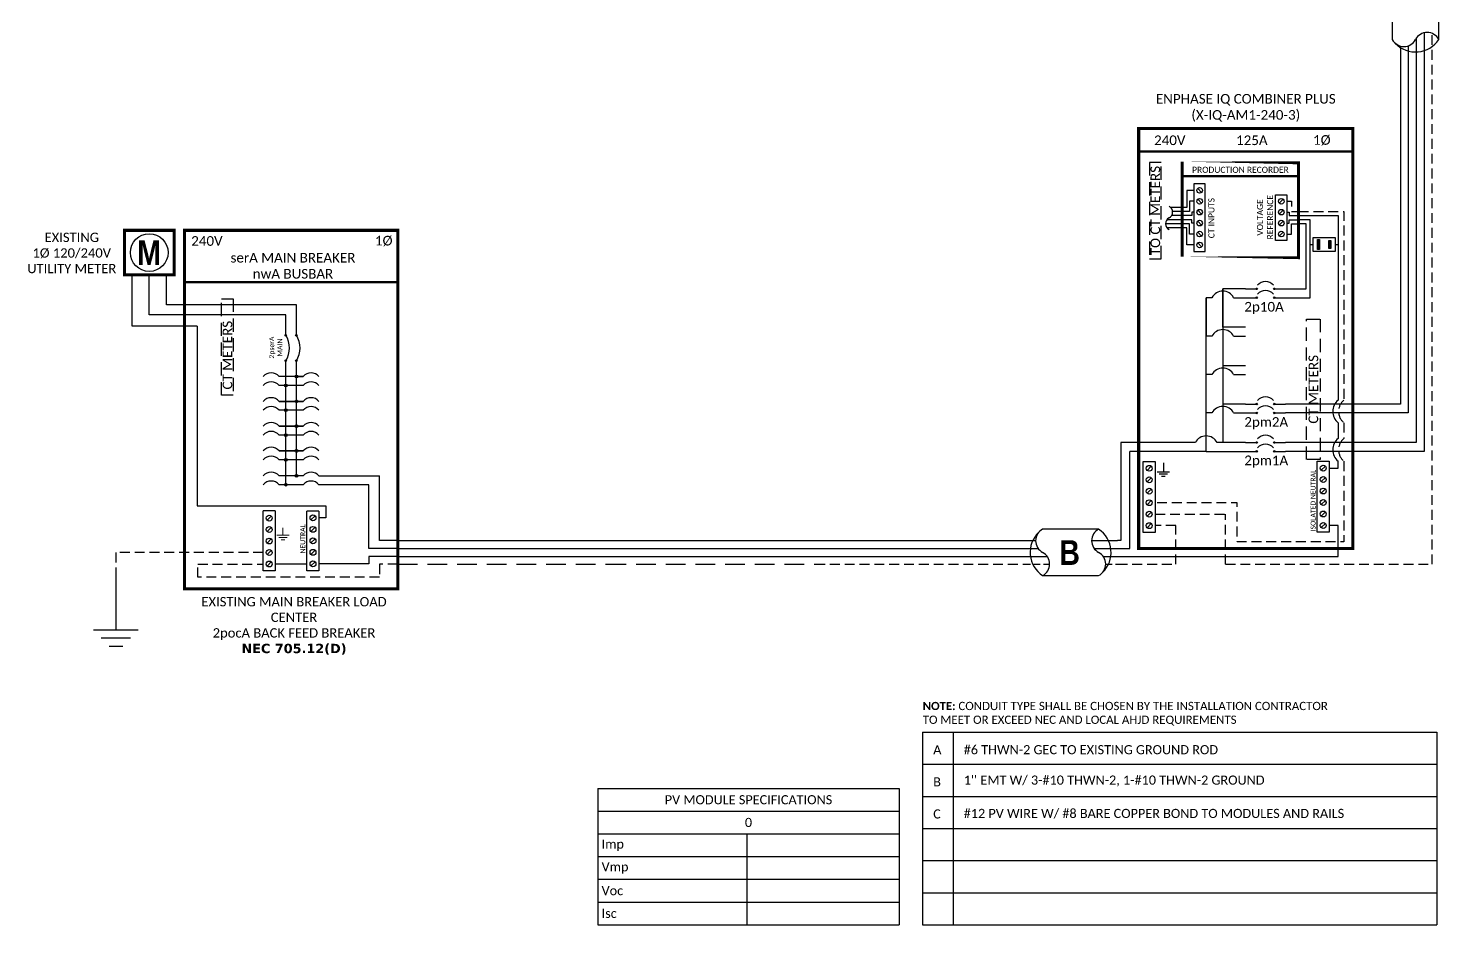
# Model space of a CAD drawing. Header units: feet. Extents: x 11968 to 12503, y 15297 to 15867.
# Drawn here: x 11968 to 12503, y 15297 to 15637 of the extents above; entities that cross this region are included whole.
import ezdxf

# ---------------------------------------------------------------- set-up
doc = ezdxf.new("R2010")
doc.units = ezdxf.units.FT
doc.header["$MEASUREMENT"] = 0
doc.linetypes.add('DASHED', pattern=[0.75, 0.5, -0.25])
doc.linetypes.add('HIDDEN', pattern=[0.375, 0.25, -0.125])
for name, color, linetype in [('E - MODULE', 7, 'Continuous'), ('ONE LINE BLOCKS', 7, 'Continuous'), ('TABLES', 7, 'Continuous'), ('TEXT', 7, 'Continuous'), ('Z - TITLEBLOCK TXT', 7, 'Continuous')]:
    doc.layers.add(name, color=color, linetype=linetype)
doc.styles.add('ONE LINE TXT', font='techb___.ttf')
doc.styles.get("Standard").update_dxf_attribs({"font": 'calibri.ttf'})

# ---------------------------------------------------------------- blocks, each defined once
blk = doc.blocks.new('*U14')
at = {"color": 7, "linetype": 'Continuous'}
for p, q in [((-7.14273261753624, 13.31379698112505), (-28.38670308841029, 13.31379698112505)), ((-28.38670308841029, -4.313796981125051), (-7.14273261753624, -4.313796981125051))]:
    blk.add_line(p, q, dxfattribs=at)
at = {"color": 7}
for p, q in [((-35.52943570594744, 8.999999999996362), (-31.05138576750414, 8.999999999996362)), ((-9.807415296628278, 8.999999999996362), (9.094947017729282e-13, 8.999999999996362))]:
    blk.add_line(p, q, dxfattribs=at)
at = {"color": 10}
for p, q in [((-35.52943570594744, 5.999999999996362), (-30.11481272106539, 5.999999999992724)), ((-8.870842250205897, 5.999999999992724), (9.094947017729282e-13, 5.999999999992724))]:
    blk.add_line(p, q, dxfattribs=at)
at = {"color": 253}
for p, q in [((-35.52943570594744, 2.999999999996362), (-26.6585934557479, 2.999999999996362)), ((-5.414622984878406, 2.999999999996362), (9.094947017729282e-13, 2.999999999992724))]:
    blk.add_line(p, q, dxfattribs=at)
at = {"color": 92, "linetype": 'HIDDEN', "ltscale": 10}
for p, q in [((-4.478049938447839, -3.637978807091713e-12), (0, 0)), ((-35.52943570594744, -3.637978807091713e-12), (-25.72202040931734, -3.637978807091713e-12))]:
    blk.add_line(p, q, dxfattribs=at)
at = {"color": 7, "linetype": 'Continuous'}
for centre, start, end in [((-22.53670101713578, 4.499999999989086), 133.9732389627104, 236.4264841729064), ((-12.99273468881074, 4.499999999989086), 313.9732389627104, 56.4264841729064)]:
    blk.add_arc(centre, 10.57854155630173, start, end, dxfattribs=at)
at = {"linetype": 'Continuous'}
for centre, start, end in [((-26.07656823981961, 8.906898490567983), 117.6639225845625, 242.3360774153913), ((-4.832597768944652, 8.906898490546155), 117.6639225845625, 242.3360774153913), ((-30.69683793700187, 0.09310150943201734), 297.6639225845625, 62.33607741539132), ((-9.452867466132375, 0.09310150943201734), 297.6639225845625, 62.33607741539132)]:
    blk.add_arc(centre, 4.975688628201564, start, end, dxfattribs=at)
blk = doc.blocks.new('*U15')
at = {"color": 7}
blk.add_line((-79.14105710962394, 8.999999999996362), (0, 9), dxfattribs=at)
at = {"color": 10}
blk.add_line((-79.14105710962394, 5.999999999996362), (0, 6), dxfattribs=at)
at = {"color": 253}
blk.add_line((-79.14105710962394, 2.999999999996362), (0, 3), dxfattribs=at)
at = {"color": 92, "linetype": 'HIDDEN', "ltscale": 15}
blk.add_line((-79.14105710962394, -3.637978807091713e-12), (0, 0), dxfattribs=at)
blk = doc.blocks.new('*U21')
at = {"color": 7}
blk.add_line((-79.14105710962303, 8.999999999996362), (9.094947017729282e-13, 8.999999999996362), dxfattribs=at)
at = {"color": 10}
blk.add_line((-79.14105710962303, 5.999999999996362), (9.094947017729282e-13, 5.999999999996362), dxfattribs=at)
at = {"color": 253}
blk.add_line((-79.14105710962303, 2.999999999996362), (9.094947017729282e-13, 2.999999999996362), dxfattribs=at)
at = {"color": 92, "linetype": 'DASHED', "ltscale": 15}
blk.add_line((-79.14105710962303, -3.637978807091713e-12), (9.094947017729282e-13, -3.637978807091713e-12), dxfattribs=at)
blk = doc.blocks.new('breakerPanel')
at = {"linetype": 'Continuous'}
h = blk.add_hatch(color=1, dxfattribs=at)
h.dxf.hatch_style = 1
edge = h.paths.add_edge_path()
edge.add_arc((-42.47287780749139, 86.79555332105156), 0.2909504558996183, 0, 360)
h = blk.add_hatch(color=1, dxfattribs=at)
h.dxf.hatch_style = 1
edge = h.paths.add_edge_path()
edge.add_arc((-38.44367538394545, 86.79555332105156), 0.2909504558996183, 0, 360)
h = blk.add_hatch(color=1, dxfattribs=at)
h.dxf.hatch_style = 1
edge = h.paths.add_edge_path()
edge.add_arc((-42.47287780749139, 77.16403163819996), 0.2909504558996183, 0, 360)
h = blk.add_hatch(color=1, dxfattribs=at)
h.dxf.hatch_style = 1
edge = h.paths.add_edge_path()
edge.add_arc((-38.44367538394545, 77.16403163819996), 0.2909504558996183, 0, 360)
h = blk.add_hatch(color=1, dxfattribs=at)
h.dxf.hatch_style = 1
edge = h.paths.add_edge_path()
edge.add_arc((-38.44367538394545, 71.16274437391621), 0.5280509861124164, 0, 360)
h = blk.add_hatch(color=1, dxfattribs=at)
h.dxf.hatch_style = 1
edge = h.paths.add_edge_path()
edge.add_arc((-42.47287780749321, 67.78379748779116), 0.5280509861124164, 0, 360)
h = blk.add_hatch(color=1, dxfattribs=at)
h.dxf.hatch_style = 1
edge = h.paths.add_edge_path()
edge.add_arc((-42.47287780749502, 58.38109551524758), 0.5280509861124164, 0, 360)
h = blk.add_hatch(color=1, dxfattribs=at)
h.dxf.hatch_style = 1
edge = h.paths.add_edge_path()
edge.add_arc((-38.44367538394545, 61.76004240136899), 0.5280509861124164, 0, 360)
h = blk.add_hatch(color=1, dxfattribs=at)
h.dxf.hatch_style = 1
edge = h.paths.add_edge_path()
edge.add_arc((-42.47287780749502, 48.97839354270036), 0.5280509861124164, 0, 360)
h = blk.add_hatch(color=1, dxfattribs=at)
h.dxf.hatch_style = 1
edge = h.paths.add_edge_path()
edge.add_arc((-38.44367538394545, 52.35734042882541), 0.5280509861124164, 0, 360)
h = blk.add_hatch(color=1, dxfattribs=at)
h.dxf.hatch_style = 1
edge = h.paths.add_edge_path()
edge.add_arc((-38.44367538394545, 42.95463845628183), 0.5280509861124164, 0, 360)
h = blk.add_hatch(color=1, dxfattribs=at)
h.dxf.hatch_style = 1
edge = h.paths.add_edge_path()
edge.add_arc((-42.47287780749502, 39.57569157015678), 0.5280509861124164, 0, 360)
h = blk.add_hatch(color=1, dxfattribs=at)
h.dxf.hatch_style = 1
edge = h.paths.add_edge_path()
edge.add_arc((-38.44367538394545, 33.55193648371642), 0.5280509861124164, 0, 360)
h = blk.add_hatch(color=1, dxfattribs=at)
h.dxf.hatch_style = 1
edge = h.paths.add_edge_path()
edge.add_arc((-42.47287780749684, 30.17298959759137), 0.5280509861124164, 0, 360)
at = {"color": 155, "true_color": 0x647190}
blk.add_line((-80.91655319144229, 126.593895877013), (0, 126.593895877013), dxfattribs=at)
at = {"color": 253, "linetype": 'Continuous'}
for p, q in [((-100.7303590753054, 90.20002519472837), (-100.7303590753036, 109.6966648763446)), ((-76.03501279526063, 90.20002519472837), (-100.7303590753054, 90.20002519472837)), ((-76.03501279526063, 90.20002519472837), (-76.03501279526063, 22.15837522150468)), ((-76.03501279526063, 22.15837522150468), (-27.24705362140412, 22.15837522150468)), ((-27.24705362140412, 22.15837522150468), (-27.24705362140412, 17.56533789245441)), ((-27.24705362140412, 17.56533789245441), (-29.8870921075013, 17.56533789245441)), ((-11.0097081009153, 0.1634453930819291), (-29.8870921075013, 0.1634453930819291)), ((0, 3.00000000001819), (-11.0097081009153, 3.00000000001819)), ((-11.0097081009153, 3.00000000001819), (-11.0097081009153, 0.1634453930819291))]:
    blk.add_line(p, q, dxfattribs=at)
at = {"color": 10, "linetype": 'Continuous'}
for p, q in [((-94.24464934527168, 94.51227852207012), (-94.24464934527168, 109.6966648763446)), ((-42.47287780749321, 94.51227852207012), (-94.24464934527168, 94.51227852207012)), ((-42.47287780749139, 87.08650377695085), (-42.47287780749321, 94.51227852207012)), ((-42.47287780749684, 30.17298959759137), (-42.47287780749139, 76.87308118230067)), ((-35.88124609298939, 67.78379748779116), (-45.03530709845472, 67.78379748779116)), ((-35.88124609298939, 58.38109551524758), (-45.03530709845472, 58.38109551524758)), ((-35.88124609298939, 48.97839354270036), (-45.03530709845472, 48.97839354270036)), ((-35.88124609298939, 39.57569157015678), (-45.03530709845472, 39.57569157015678)), ((-35.88124609298939, 30.17298959759137), (-45.03530709845472, 30.17298959759137)), ((-10.98031765184896, 30.17298959760956), (-29.88709210749766, 30.17298959760956)), ((-10.98031765184896, 6.00000000001819), (-10.98031765184896, 30.17298959760956)), ((0, 6.00000000001819), (-10.98031765184896, 6.00000000001819))]:
    blk.add_line(p, q, dxfattribs=at)
at = {"color": 7, "linetype": 'Continuous'}
for p, q in [((-87.75193899443366, 98.34209528298743), (-87.75193899443184, 109.6966648763446)), ((-38.44367538394727, 98.34209528299107), (-87.75193899443366, 98.34209528298743)), ((-38.44367538394545, 87.08650377695085), (-38.44367538394545, 98.34209528298743)), ((-38.44367538394545, 61.76004240136899), (-38.44367538394545, 76.87308118230067)), ((-35.88124609298939, 71.16274437391621), (-45.03530709845472, 71.16274437391621)), ((-38.44367538394545, 71.16274437391621), (-35.88124609298939, 71.16274437391621)), ((-45.03530709845472, 61.76004240136899), (-35.88124609298939, 61.76004240136899)), ((-35.88124609298939, 61.76004240136899), (-45.03530709845472, 61.76004240136899)), ((-38.44367538394545, 52.35734042882541), (-38.44367538394545, 61.76004240136899)), ((-45.03530709845472, 52.35734042882541), (-35.88124609298939, 52.35734042882541)), ((-35.88124609298939, 52.35734042882541), (-45.03530709845472, 52.35734042882541)), ((-38.44367538394545, 42.95463845628183), (-38.44367538394545, 52.35734042882541)), ((-45.03530709845472, 42.95463845628183), (-35.88124609298939, 42.95463845628183)), ((-35.88124609298939, 42.95463845628183), (-45.03530709845472, 42.95463845628183)), ((-38.44367538394545, 33.55193648371642), (-38.44367538394545, 42.95463845628183)), ((-35.88124609298939, 33.55193648371642), (-45.03530709845472, 33.55193648371642)), ((-6.958625373421455, 8.999999999996362), (-6.95862537337598, 33.55193648368004))]:
    blk.add_line(p, q, dxfattribs=at)
at = {"lineweight": 50}
blk.add_line((-80.91655319144229, 106.9481273167185), (0, 106.9481273167185), dxfattribs=at)
at = {"color": 7}
for p, q in [((-29.88709210749948, 33.55193648371642), (-6.958625373374161, 33.5519364836764)), ((0, 9), (-6.958625373421455, 8.999999999996362))]:
    blk.add_line(p, q, dxfattribs=at)
at = {"color": 1, "linetype": 'Continuous'}
for p, q in [((-51.02946108394281, -2.505092970568512), (-51.02946108394281, 20.23387625610485)), ((-46.49076722861537, 20.23387625610485), (-51.02946108394281, 20.23387625610485)), ((-46.49076722861537, 20.23387625610485), (-46.49076722861537, -2.505092970568512)), ((-34.4257859628251, -2.432906173409719), (-34.42578596282692, 20.1616894589497)), ((-29.8870921075013, 20.16168945894606), (-34.4257859628251, 20.16168945894606)), ((-29.8870921075013, 20.1616894589497), (-29.8870921075013, -2.432906173409719)), ((-46.49076722861537, -2.505092970568512), (-51.02946108394281, -2.505092970568512)), ((-29.8870921075013, -2.432906173409719), (-34.4257859628251, -2.432906173409719))]:
    blk.add_line(p, q, dxfattribs=at)
at = {"color": 4, "linetype": 'Continuous'}
for p, q in [((-47.97411016051592, 18.27915509107333), (-49.54611815204044, 16.70714709953972)), ((-31.37043503940185, 18.3513418882103), (-32.94244303092455, 16.77933389667669)), ((-47.97411016051592, 13.92868196623022), (-49.54611815204044, 12.35667397469661)), ((-31.37043503940185, 14.00086876336718), (-32.94244303092455, 12.4288607718554)), ((-47.97411016051592, 9.578208841387095), (-49.54611815204044, 8.006200849853485)), ((-31.37043503940185, 9.65039563852406), (-32.94244303092455, 8.078387647012278)), ((-47.97411016051592, 5.227735716543975), (-49.54611815204044, 3.655727725010365)), ((-47.97411016051228, 0.8772625917008554), (-49.54611815203498, -0.6947453998327546)), ((-31.37043503940185, 5.299922513702768), (-32.94244303092455, 3.727914522169158)), ((-31.37043503940185, 0.949449388859648), (-32.94244303092455, -0.622558602673962))]:
    blk.add_line(p, q, dxfattribs=at)
at = {"color": 92, "linetype": 'HIDDEN', "ltscale": 15}
for p, q in [((-51.02946108394281, 4.441731720766256), (-106.8916001157031, 4.441731720766256)), ((-106.8916001157031, 4.441731720766256), (-106.8916001157031, -4.87438598116205)), ((-75.84282630293455, -4.955775758582604), (-75.84282630293455, 0.09125859592313645)), ((-75.84282630293455, 0.09125859592313645), (-51.02946108394281, 0.09125859592313645)), ((0, 0), (-6.958625373417817, -3.637978807091713e-12)), ((-6.958625373417817, -4.955775758582604), (-75.84282630293455, -4.955775758582604)), ((-6.958625373417817, -3.637978807091713e-12), (-6.958625373417817, -4.955775758582604))]:
    blk.add_line(p, q, dxfattribs=at)
at = {"color": 92, "linetype": 'Continuous', "ltscale": 15}
blk.add_line((-34.4257859628251, 0.09125859592313645), (-46.49076722861537, 0.09125859592313645), dxfattribs=at)
at = {"color": 92, "ltscale": 15}
blk.add_line((-106.8916001157031, -4.87438598116205), (-106.8916001157031, -24.83542790230786), dxfattribs=at)
at = {"lineweight": 50, "const_width": 1.185332763664635}
for points in [[(-103.6736613218873, 109.6966648763446), (-103.6736613218873, 126.593895877013), (-84.8156373686561, 126.593895877013), (-84.8156373686561, 109.6966648763446)], [(-80.91655319144229, -9.295786066148139), (-80.91655319144229, 126.593895877013), (0, 126.593895877013), (0, -9.295786066148139)]]:
    blk.add_lwpolyline(points, close=True, dxfattribs=at)
at = {"color": 92, "linetype": 'Continuous', "lineweight": 5, "ltscale": 0.05, "flags": 128}
for points in [[(-45.87751266432861, 10.96744140803276), (-41.19543598182827, 10.96744140803276)], [(-43.53647432308026, 13.813563782438), (-43.53647432308389, 10.96744140803276)], [(-42.00685107860954, 10.10001257765543), (-45.06609756754733, 10.10001257765543)], [(-42.81826617539627, 9.232583747256285), (-44.25468247076242, 9.232583747256285)]]:
    blk.add_lwpolyline(points, dxfattribs=at)
at = {"color": 92, "linetype": 'Continuous', "ltscale": 4, "flags": 128}
for points in [[(-115.3727313172185, -24.83542790230786), (-98.41046891418773, -24.83542790230786)], [(-101.3500695919956, -27.97795555289122), (-112.4331306394088, -27.97795555289122)], [(-104.2896702698054, -31.12048320349277), (-109.4935299615991, -31.12048320349277)]]:
    blk.add_lwpolyline(points, dxfattribs=at)
at = {"linetype": 'Continuous'}
blk.add_circle((-94.24464934527168, 118.1452803766806), 7.153048953988936, dxfattribs=at)
at = {"color": 1, "linetype": 'Continuous'}
for centre, radius in [((-42.47287780749139, 86.79555332105156), 0.2909504558996183), ((-38.44367538394545, 86.79555332105156), 0.2909504558996183), ((-42.47287780749139, 77.16403163819996), 0.2909504558996183), ((-38.44367538394545, 77.16403163819996), 0.2909504558996183), ((-38.44367538394545, 71.16274437391621), 0.5280509861124164), ((-42.47287780749321, 67.78379748779116), 0.5280509861124164), ((-42.47287780749502, 58.38109551524758), 0.5280509861124164), ((-38.44367538394545, 61.76004240136899), 0.5280509861124164), ((-42.47287780749502, 48.97839354270036), 0.5280509861124164), ((-38.44367538394545, 52.35734042882541), 0.5280509861124164), ((-38.44367538394545, 42.95463845628183), 0.5280509861124164), ((-42.47287780749502, 39.57569157015678), 0.5280509861124164), ((-38.44367538394545, 33.55193648371642), 0.5280509861124164), ((-42.47287780749684, 30.17298959759137), 0.5280509861124164)]:
    blk.add_circle(centre, radius, dxfattribs=at)
at = {"color": 4, "linetype": 'Continuous'}
for centre in [(-48.76011415627909, 17.49315109529562), (-32.1564390351632, 17.56533789245441), (-48.76011415627909, 13.1426779704525), (-32.1564390351632, 13.21486476761129), (-48.76011415627909, 8.792204845609376), (-48.76011415627909, 4.441731720766256), (-32.1564390351632, 8.864391642768169), (-32.1564390351632, 4.513918517925049), (-48.76011415627909, 0.09125859592313645), (-32.1564390351632, 0.1634453930819291)]:
    blk.add_circle(centre, 1.111577510887078, dxfattribs=at)
at = {"color": 1, "linetype": 'Continuous'}
for centre, radius, start, end in [((-50.14118143142514, 81.97979247962576), 9.055077744040508, 327.8708244926741, 32.12917550732588), ((-46.1119790078792, 81.97979247962576), 9.055077744040508, 327.8708244926741, 32.12917550732588), ((-48.03238409119876, 68.61751082151022), 3.932007672516098, 40.33920141311549, 139.6607985868845), ((-32.88416910024353, 68.61751082151022), 3.932007672516098, 40.33920141311549, 139.6607985868845), ((-48.03238409119876, 65.23856393538517), 3.932007672516098, 40.33920141311549, 139.6607985868845), ((-32.88416910024353, 65.23856393538517), 3.932007672516098, 40.33920141311549, 139.6607985868845), ((-48.03238409119876, 59.21480884896664), 3.932007672516098, 40.33920141311549, 139.6607985868845), ((-48.03238409119876, 55.83586196284159), 3.932007672516098, 40.33920141311549, 139.6607985868845), ((-32.88416910024353, 59.21480884896664), 3.932007672516098, 40.33920141311549, 139.6607985868845), ((-32.88416910024353, 55.83586196284159), 3.932007672516098, 40.33920141311549, 139.6607985868845), ((-48.03238409119876, 49.81210687642306), 3.932007672516098, 40.33920141311549, 139.6607985868845), ((-32.88416910024353, 49.81210687642306), 3.932007672516098, 40.33920141311549, 139.6607985868845), ((-48.03238409119876, 46.43315999029801), 3.932007672516098, 40.33920141311549, 139.6607985868845), ((-32.88416910024353, 46.43315999029801), 3.932007672516098, 40.33920141311549, 139.6607985868845), ((-48.03238409119876, 40.40940490387584), 3.932007672516098, 40.33920141311549, 139.6607985868845), ((-32.88416910024353, 40.40940490387584), 3.932007672516098, 40.33920141311549, 139.6607985868845), ((-48.03238409119876, 37.03045801775079), 3.932007672516098, 40.33920141311549, 139.6607985868845), ((-32.88416910024353, 37.03045801775079), 3.932007672516098, 40.33920141311549, 139.6607985868845), ((-48.03238409119876, 31.00670293131043), 3.932007672516098, 40.33920141311549, 139.6607985868845), ((-32.88416910024353, 31.00670293131043), 3.932007672516098, 40.33920141311549, 139.6607985868845), ((-48.03238409119876, 27.62775604520721), 3.932007672516098, 40.33920141311549, 139.6607985868845), ((-32.88416910024353, 27.62775604520721), 3.932007672516098, 40.33920141311549, 139.6607985868845)]:
    blk.add_arc(centre, radius, start, end, dxfattribs=at)
at = {"color": 253, "linetype": 'Continuous', "style": 'ONE LINE TXT'}
blk.add_text('M', height=9.383282676953176, dxfattribs=at).set_placement((-98.80442891325947, 113.4292033659767))
at = {"color": 4, "linetype": 'Continuous'}
blk.add_text('NEUTRAL', height=1.874334766554741, rotation=90, dxfattribs=at).set_placement((-35.08231925735709, 4.081593411287031))
at = {"color": 1, "attachment_point": 5}
for s, width, gutter_width, heights, insert, char_height in [('EXISTING\\P1Ø 120/240V UTILITY METER', 37.80667047990212, 7.170123602891181, [0], (-123.6441380706474, 117.9969110056372), 3.543298297097499), ('240V', 0.1480620958035672, 0.75, [0], (-72.38596292787952, 122.5388641736099), 3.65759824216516), ('1Ø', 0.1480620958035672, 0.75, [0], (-5.313574516361768, 122.5388641736099), 3.65759824216516), ('serA MAIN BREAKER\\PnwA BUSBAR', 72.4998475968122, 0.75, [0], (-39.75165959261903, 113.1409788170386), 3.65759824216516), ('EXISTING MAIN BREAKER LOAD CENTER\\P2pocA BACK FEED BREAKER \\P{\\fVerdana|b1|i0|c0|p34;NEC 705.12(D)}', 79.26269925214874, 97.94332303343617, [154.4920519414637], (-39.34725254311525, -23.38331273830408), 3.543298297097499)]:
    blk.add_mtext_dynamic_manual_height_columns(s, width=width, gutter_width=gutter_width, heights=heights, dxfattribs=dict(at, insert=insert, char_height=char_height))
at = {"color": 4, "linetype": 'Continuous', "insert": (-46.25080924593203, 82.15055889181531), "char_height": 1.874334766554741, "attachment_point": 5, "rotation": 90}
blk.add_mtext_dynamic_manual_height_columns('2pserA\\PMAIN', width=0.1480620958035672, gutter_width=0.75, heights=[0], dxfattribs=at)
blk = doc.blocks.new('*U23')
at = {"color": 7}
blk.add_blockref('breakerPanel', (0, 0), dxfattribs=at)
blk = doc.blocks.new('*T26')
at = {"color": 0, "lineweight": -2, "transparency": 16777216}
for p, q in [((0, 0), (114.1854929996152, 0)), ((0, 0), (0, -51.69405515626204)), ((114.1854929996152, 0), (114.1854929996152, -51.69405515626204)), ((0, -8.615675859377006), (114.1854929996152, -8.615675859377006)), ((0, -17.23135171875401), (114.1854929996152, -17.23135171875401)), ((56.40758833595828, -17.23135171875401), (56.40758833595828, -51.69405515626204)), ((0, -25.84702757813102), (114.1854929996152, -25.84702757813102)), ((0, -34.46270343750803), (114.1854929996152, -34.46270343750803)), ((0, -43.07837929688503), (114.1854929996152, -43.07837929688503)), ((0, -51.69405515626204), (114.1854929996152, -51.69405515626204))]:
    blk.add_line(p, q, dxfattribs=at)
at = {"color": 0, "linetype": 'Continuous', "transparency": 16777216, "char_height": 3.454398339844223}
for s, insert, width, attachment_point in [('{\\fCalibri|b0|i0|c0;PV MODULE SPECIFICATIONS', (57.09274649980762, -4.307837929689413), 111.4329572375142, 5), ('{\\fCalibri|b0|i0|c0;0', (57.09274649980762, -12.92351378906642), 111.4329572375142, 5), ('{\\fCalibri|b0|i0|c0;Imp', (1.376267881050808, -21.53918964844343), 53.6550525738577, 4), ('{\\fCalibri|b0|i0|c0;', (57.78385621700909, -21.53918964844343), 55.02536890155664, 4), ('{\\fCalibri|b0|i0|c0;Vmp', (1.376267881050808, -30.15486550782043), 53.6550525738577, 4), ('{\\fCalibri|b0|i0|c0;', (57.78385621700909, -30.15486550782043), 55.02536890155664, 4), ('{\\fCalibri|b0|i0|c0;Voc', (1.376267881050808, -38.77054136719744), 53.6550525738577, 4), ('{\\fCalibri|b0|i0|c0;', (57.78385621700909, -38.77054136719744), 55.02536890155664, 4), ('{\\fCalibri|b0|i0|c0;Isc', (1.376267881050808, -47.38621722657444), 53.6550525738577, 4), ('{\\fCalibri|b0|i0|c0;', (57.78385621700909, -47.38621722657444), 55.02536890155664, 4)]:
    blk.add_mtext(s, dxfattribs=dict(at, insert=insert, width=width, attachment_point=attachment_point))
blk = doc.blocks.new('*T27')
at = {"linetype": 'ByBlock', "lineweight": -2, "transparency": 16777216}
for p, q in [((0, 0), (195.0959959807406, 0)), ((0, 0), (0, -72.96556891894761)), ((11.58239443359525, 0), (11.58239443359525, -72.96556891894761)), ((195.0959959807406, 0), (195.0959959807406, -72.96556891894761)), ((0, -12.10586445312583), (195.0959959807406, -12.10586445312583)), ((0, -24.28258835937595), (195.0959959807406, -24.28258835937595)), ((0, -36.45931226562607), (195.0959959807406, -36.45931226562607)), ((0, -48.63603617187619), (195.0959959807406, -48.63603617187619)), ((0, -60.8127600781263), (195.0959959807406, -60.8127600781263)), ((0, -72.96556891894761), (195.0959959807406, -72.96556891894761))]:
    blk.add_line(p, q, dxfattribs=at)
at = {"color": 0, "linetype": 'Continuous', "transparency": 16777216, "char_height": 3.454398339844223, "attachment_point": 7}
for s, insert, width in [('{\\fCalibri|b0|i0|c0;A', (4.063998046874985, -8.355864453125832), 3.454398339844662), ('{\\fCalibri|b0|i0|c0;#6 THWN-2 GEC TO EXISTING GROUND ROD', (15.64639248047024, -8.355864453125832), 175.3856054533942), ('{\\fCalibri|b0|i0|c0;B', (4.063998046874985, -20.53258835937595), 3.454398339844662), ("{\\fCalibri|b0|i0|c0;1'' EMT W/ 3-#10 THWN-2, 1-#10 THWN-2 GROUND", (15.64639248047024, -20.53258835937595), 175.3856054533942), ('{\\fCalibri|b0|i0|c0;C', (4.063998046874985, -32.70931226562607), 3.454398339844662), ('{\\fCalibri|b0|i0|c0;#12 PV WIRE W/ #8 BARE COPPER BOND TO MODULES AND RAILS', (15.64639248047024, -32.70931226562607), 175.3856054533942), ('{\\fCalibri|b0|i0|c0;', (4.063998046874985, -44.88603617187619), 3.454398339844662), ('{\\fCalibri|b0|i0|c0;', (15.64639248047024, -44.88603617187619), 175.3856054533942), ('{\\fCalibri|b0|i0|c0;', (4.063998046874985, -57.0627600781263), 3.454398339844662), ('{\\fCalibri|b0|i0|c0;', (15.64639248047024, -57.0627600781263), 175.3856054533942), ('{\\fCalibri|b0|i0|c0;', (4.063998046874985, -69.21556891894761), 3.454398339844662), ('{\\fCalibri|b0|i0|c0;', (15.64639248047024, -69.21556891894761), 175.3856054533942)]:
    blk.add_mtext(s, dxfattribs=dict(at, insert=insert, width=width))
blk = doc.blocks.new('*U17')
at = {"color": 7}
blk.add_line((-79.14105710962394, 9), (0, 9), dxfattribs=at)
at = {"color": 10}
blk.add_line((-79.14105710962394, 6), (0, 5.999999999947249), dxfattribs=at)
at = {"color": 253}
blk.add_line((-79.14105710962394, 3), (0, 3), dxfattribs=at)
at = {"color": 92, "linetype": 'DASHED', "ltscale": 15}
blk.add_line((-79.14105710962394, 0), (0, 0), dxfattribs=at)

msp = doc.modelspace()

# ---------------------------------------------------------------- hatches: boundary and pattern name
h = msp.add_hatch(color=1)
h.dxf.hatch_style = 1
h.paths.add_polyline_path([(12460.91746750851, 15556.1540964576), (12461.68711918987, 15556.1540964576), (12461.68711918987, 15553.07669894307), (12460.91746750851, 15553.07669894307)])
h.paths.add_polyline_path([(12456.63786096466, 15556.47784868668), (12457.40751264602, 15556.47784868668), (12457.40751264602, 15552.74793805566), (12456.63786096466, 15552.74793805566)])
at = {"layer": 'ONE LINE BLOCKS', "linetype": 'Continuous'}
h = msp.add_hatch(color=1, dxfattribs=at)
h.dxf.hatch_style = 1
edge = h.paths.add_edge_path()
edge.add_arc((12433.59203938241, 15537.77972736932), 0.2909504558996183, 0, 360)
h = msp.add_hatch(color=1, dxfattribs=at)
h.dxf.hatch_style = 1
edge = h.paths.add_edge_path()
edge.add_arc((12440.26864869242, 15537.77972736932), 0.2909504558996183, 0, 360)
h = msp.add_hatch(color=1, dxfattribs=at)
h.dxf.hatch_style = 1
edge = h.paths.add_edge_path()
edge.add_arc((12433.59203938241, 15534.40078048315), 0.2909504558996183, 0, 360)
h = msp.add_hatch(color=1, dxfattribs=at)
h.dxf.hatch_style = 1
edge = h.paths.add_edge_path()
edge.add_arc((12440.26864869242, 15534.40078048315), 0.2909504558996183, 0, 360)
h = msp.add_hatch(color=1, dxfattribs=at)
h.dxf.hatch_style = 1
edge = h.paths.add_edge_path()
edge.add_arc((12433.5920393827, 15494.09877354633), 0.2909504558996183, 0, 360)
h = msp.add_hatch(color=1, dxfattribs=at)
h.dxf.hatch_style = 1
edge = h.paths.add_edge_path()
edge.add_arc((12440.2686486927, 15494.09877354633), 0.2909504558996183, 0, 360)
h = msp.add_hatch(color=1, dxfattribs=at)
h.dxf.hatch_style = 1
edge = h.paths.add_edge_path()
edge.add_arc((12433.5920393827, 15490.71982666016), 0.2909504558996183, 0, 360)
h = msp.add_hatch(color=1, dxfattribs=at)
h.dxf.hatch_style = 1
edge = h.paths.add_edge_path()
edge.add_arc((12440.2686486927, 15490.71982666016), 0.2909504558996183, 0, 360)
h = msp.add_hatch(color=1, dxfattribs=at)
h.dxf.hatch_style = 1
edge = h.paths.add_edge_path()
edge.add_arc((12433.5920393827, 15479.53845560537), 0.2909504558996183, 0, 360)
h = msp.add_hatch(color=1, dxfattribs=at)
h.dxf.hatch_style = 1
edge = h.paths.add_edge_path()
edge.add_arc((12440.2686486927, 15479.53845560537), 0.2909504558996183, 0, 360)
h = msp.add_hatch(color=1, dxfattribs=at)
h.dxf.hatch_style = 1
edge = h.paths.add_edge_path()
edge.add_arc((12433.5920393827, 15476.1595087192), 0.2909504558996183, 0, 360)
h = msp.add_hatch(color=1, dxfattribs=at)
h.dxf.hatch_style = 1
edge = h.paths.add_edge_path()
edge.add_arc((12440.2686486927, 15476.1595087192), 0.2909504558996183, 0, 360)

# ---------------------------------------------------------------- linework, layer by layer
at = {"color": 7, "linetype": 'Continuous'}
for p, q in [((12485.02680050149, 15653.54987949764), (12485.02680050149, 15632.30590902676)), ((12502.65439446374, 15632.30590902676), (12502.65439446374, 15653.54987949764)), ((12494.08224841142, 15632.71757322921), (12494.08224841181, 15479.5384556053)), ((12488.08224841143, 15629.82740537857), (12488.08224841177, 15494.09877354586)), ((12420.73927394988, 15537.77972736938), (12420.73927394988, 15523.21940942825)), ((12420.7392739496, 15523.21940942802), (12420.73927394974, 15537.77972736901)), ((12429.39560320454, 15537.77972736932), (12420.7392739496, 15537.77972736932)), ((12420.7392739496, 15537.77972736932), (12420.7392739496, 15523.21940942819)), ((12429.39560320482, 15523.21940942808), (12420.73927394988, 15523.21940942808)), ((12420.73927394988, 15523.21940942808), (12420.73927394988, 15508.65909148696)), ((12420.73927394988, 15523.21940942825), (12420.73927394988, 15523.21940942808)), ((12420.7392739496, 15523.21940942819), (12420.7392739496, 15523.21940942802)), ((12429.39560320482, 15508.65909148696), (12420.73927394988, 15508.65909148696)), ((12420.73927394988, 15508.65909148696), (12420.73927394988, 15494.09877354583)), ((12429.39560320482, 15494.09877354583), (12420.73927394988, 15494.09877354583)), ((12420.73927394988, 15494.09877354583), (12420.73927394988, 15479.53845560471)), ((12488.08224841177, 15494.09877354587), (12444.46508487058, 15494.09877354583)), ((12410.32860907109, 15479.53845560471), (12382.13029312942, 15479.53845560471)), ((12382.13029312942, 15479.53845560471), (12382.13029312945, 15442.37316252306)), ((12429.39560320482, 15479.53845560471), (12418.56750432271, 15479.53845560471)), ((12494.08224841181, 15479.5384556054), (12444.46508487058, 15479.53845560537)), ((12382.13029312945, 15442.37316252306), (12380.79452311236, 15442.37316252306))]:
    msp.add_line(p, q, dxfattribs=at)
at = {"color": 10, "linetype": 'Continuous'}
for p, q in [((12497.08224841142, 15634.83309528026), (12497.08224841178, 15476.15950871912)), ((12491.08224841143, 15629.921391371), (12491.08224841175, 15490.71982665969)), ((12452.29895958446, 15552.09257689844), (12452.29895958446, 15562.44536502578)), ((12453.84762414133, 15534.40078048315), (12453.84762414133, 15563.99402958267)), ((12414.44805669694, 15519.84046254192), (12414.44805669694, 15534.40078048305)), ((12416.61982632402, 15534.40078048321), (12414.44805669694, 15534.40078048321)), ((12414.44805669681, 15534.40078048322), (12414.44805669667, 15519.84046254186)), ((12414.44805669667, 15519.84046254202), (12414.44805669667, 15534.40078048315)), ((12424.85872157537, 15534.40078048315), (12429.39560320454, 15534.40078048315)), ((12444.4650848703, 15534.40078048315), (12453.84762414133, 15534.40078048315)), ((12414.44805669694, 15505.2801446008), (12414.44805669694, 15519.84046254192)), ((12416.61982632402, 15519.84046254192), (12414.44805669694, 15519.84046254192)), ((12424.85872157564, 15519.84046254192), (12429.39560320482, 15519.84046254192)), ((12414.44805669694, 15490.71982665967), (12414.44805669694, 15505.2801446008)), ((12416.61982632402, 15505.2801446008), (12414.44805669694, 15505.2801446008)), ((12424.85872157564, 15505.2801446008), (12429.39560320482, 15505.2801446008)), ((12414.44805669694, 15476.15950871854), (12414.44805669694, 15490.71982665967)), ((12416.61982632402, 15490.71982665967), (12414.44805669694, 15490.71982665967)), ((12424.85872157564, 15490.71982665967), (12429.39560320482, 15490.71982665967)), ((12491.08224841175, 15490.71982665969), (12444.46508487058, 15490.71982665967)), ((12414.44805669694, 15476.15950871854), (12385.42444437571, 15476.15950871854)), ((12385.42444437571, 15439.37316252306), (12385.42444437571, 15476.15950871854)), ((12414.44805669694, 15476.15950871854), (12429.39560320482, 15476.15950871854)), ((12497.0822484118, 15476.15950871922), (12444.46508487058, 15476.1595087192)), ((12380.79452311236, 15439.37316252306), (12385.42444437571, 15439.37316252306))]:
    msp.add_line(p, q, dxfattribs=at)
at = {"linetype": 'Continuous'}
for p, q in [((12452.29895958446, 15537.77972736932), (12452.29895958446, 15562.44536502578)), ((12453.84762414133, 15554.61212768945), (12454.90427044807, 15554.61212768945)), ((12444.4650848703, 15537.77972736932), (12452.29895958446, 15537.77972736932))]:
    msp.add_line(p, q, dxfattribs=at)
at = {"color": 253, "linetype": 'Continuous'}
for p, q in [((12463.42070970646, 15554.61212768945), (12464.4773560132, 15554.61212768945)), ((12464.4773560132, 15487.03622870734), (12464.47735601332, 15481.02820583576)), ((12464.47735601348, 15448.08042176633), (12461.10996490624, 15448.08042176633)), ((12464.47735601349, 15436.37316252306), (12464.47735601349, 15448.00895490102)), ((12380.79452311236, 15436.37316252306), (12464.47735601349, 15436.37316252306))]:
    msp.add_line(p, q, dxfattribs=at)
at = {"linetype": 'Continuous', "flags": 128}
for points in [[(12409.79718061663, 15575.1156727858), (12407.12028318181, 15575.1156727858), (12407.12028318181, 15568.64002325397), (12400.96426378722, 15568.64002325397)], [(12409.79718061654, 15570.97674841582), (12408.06231636957, 15570.97674841582), (12408.06231636957, 15567.09135869692), (12401.70211518757, 15567.09135869692)], [(12409.79718061641, 15558.55997530655), (12408.06231636957, 15558.55997530655), (12408.06231636957, 15562.44536502578), (12399.04724423133, 15562.44536502578)], [(12409.79718061646, 15562.69889967639), (12409.00434955733, 15562.69889967639), (12409.00434955733, 15563.99402958267), (12399.58092497385, 15563.99402958267)], [(12409.7971806165, 15566.83782404622), (12409.00434955733, 15566.83782404622), (12409.00434955733, 15565.54269413987), (12401.33463860062, 15565.54269413987)], [(12445.06602218417, 15558.55997530655), (12446.80088643101, 15558.55997530655), (12446.80088643101, 15562.44536502578), (12449.49554209519, 15562.44536502578)], [(12452.29895958446, 15562.44536502578), (12449.49554209523, 15562.44536502578)], [(12409.79718061633, 15554.42105093664), (12407.12028318181, 15554.42105093668), (12407.12028318181, 15560.8967004689), (12399.59518528957, 15560.8967004689)]]:
    msp.add_lwpolyline(points, dxfattribs=at)
at = {"color": 253, "linetype": 'Continuous', "flags": 128}
for points in [[(12445.06602218408, 15566.83782404622), (12445.85885324325, 15566.83782404622), (12445.85885324325, 15565.54269413987), (12449.49554209519, 15565.54269413987)], [(12449.49554209523, 15565.54269413987), (12464.4773560132, 15565.54269413987), (12464.47735601351, 15495.58852377676)], [(12461.10996490624, 15469.83278739041), (12464.47735601349, 15469.83278739041), (12464.47735601349, 15472.475910766)]]:
    msp.add_lwpolyline(points, dxfattribs=at)
at = {"color": 10, "linetype": 'Continuous', "flags": 128}
for points in [[(12445.06602218412, 15562.69889967639), (12445.85885324325, 15562.69889967639), (12445.85885324325, 15563.99402958267), (12449.49554209519, 15563.99402958267)], [(12453.84762414133, 15563.99402958267), (12449.49554209523, 15563.99402958267)]]:
    msp.add_lwpolyline(points, dxfattribs=at)
at = {"color": 1}
for points in [[(12463.42070970646, 15557.13924540324), (12454.90427044807, 15557.13924540324), (12454.90427044807, 15552.08500997566), (12463.42070970646, 15552.08500997566)], [(12456.63786096466, 15556.47784868668), (12457.40751264602, 15556.47784868668), (12457.40751264602, 15552.74793805566), (12456.63786096466, 15552.74793805566)], [(12460.91746750851, 15556.1540964576), (12461.68711918987, 15556.1540964576), (12461.68711918987, 15553.07669894307), (12460.91746750851, 15553.07669894307)]]:
    msp.add_lwpolyline(points, close=True, dxfattribs=at)
at = {"linetype": 'Continuous'}
for centre, radius, start, end in [((12489.43369899204, 15634.61604387536), 4.975688628201564, 207.6639225845135, 332.3360774154723), ((12498.24749597316, 15629.99577417817), 4.975688628201564, 27.66392258451339, 152.3360774154723), ((12399.22493754688, 15566.8612277174), 2.487844314100782, 297.6639225845162, 62.33607741548377), ((12401.53507239548, 15562.45432922683), 2.487844314100782, 117.6639225845162, 242.3360774154793)]:
    msp.add_arc(centre, radius, start, end, dxfattribs=at)
at = {"color": 7, "linetype": 'Continuous'}
for centre, radius, start, end in [((12493.8405974826, 15638.15591109804), 10.57854155630173, 223.973238962714, 326.4264841729514), ((12414.44805669694, 15477.37900502108), 4.651137018526943, 27.66392258451285, 152.3360774154872)]:
    msp.add_arc(centre, radius, start, end, dxfattribs=at)
at = {"color": 10, "linetype": 'Continuous'}
for centre in [(12420.73927394988, 15532.24132989942), (12420.73927394988, 15517.68101195813), (12420.73927394988, 15503.120694017), (12420.73927394988, 15488.56037607587)]:
    msp.add_arc(centre, 4.651137018526943, 27.66392258451285, 152.3360774154872, dxfattribs=at)
at = {"color": 253, "linetype": 'Continuous'}
for centre in [(12468.05550391323, 15491.31237624176), (12468.05550391326, 15476.75205830095)]:
    msp.add_arc(centre, 5.575713419222151, 129.921549868527, 230.078450131473, dxfattribs=at)
at = {"layer": 'E - MODULE', "color": 10, "linetype": 'DASHED', "ltscale": 10}
for points in [[(12397.33018831999, 15549.13249772358), (12397.33018831999, 15585.73200797099), (12392.89060517836, 15585.73200797099), (12392.89060517836, 15549.13249772358)], [(12041.03823050397, 15497.4238553437), (12041.03823050397, 15534.02336559112), (12045.47781364561, 15534.02336559112), (12045.47781364561, 15497.4238553437)], [(12452.51313837897, 15473.06988948712), (12452.51313837897, 15526.30902865984), (12457.69670870516, 15526.30902865984), (12457.69670870516, 15473.06988948712)]]:
    msp.add_lwpolyline(points, close=True, dxfattribs=at)
at = {"layer": 'ONE LINE BLOCKS', "lineweight": 50}
for p, q in [((12388.83089315546, 15589.83222717107), (12470.08224841151, 15589.83222717107)), ((12405.36766070538, 15580.4592132264), (12449.49554209522, 15580.45921322644))]:
    msp.add_line(p, q, dxfattribs=at)
for points, const_width in [([(12388.83089315577, 15439.37897316218), (12388.83089315546, 15598.53527529635), (12470.08224841151, 15598.53527529635), (12470.08224841181, 15439.37897316218)], 1.185332763664635), ([(12449.49554209525, 15549.58230784233), (12449.49554209522, 15585.57193779823), (12405.36766070536, 15585.5719377983), (12405.36766070541, 15549.58230784239)], 1.127694050973034)]:
    msp.add_lwpolyline(points, close=True, dxfattribs=dict(at, const_width=const_width))
at = {"layer": 'TEXT', "color": 92, "linetype": 'HIDDEN', "ltscale": 15}
for p, q in [((12500.08224841181, 15433.37316252345), (12500.08224841144, 15634.62083210376)), ((12466.65249812146, 15487.03622870734), (12466.65249812158, 15481.02820583576)), ((12395.10312973175, 15452.35870809411), (12421.78067700563, 15452.35870809411)), ((12421.78067700563, 15433.37316252306), (12421.78067700563, 15452.35870809411)), ((12402.93639611886, 15448.00823496914), (12395.10312973175, 15448.00823496914)), ((12402.93639611886, 15433.37316252306), (12402.93639611886, 15448.00823496914)), ((12380.79452311236, 15433.37316252306), (12402.93639611886, 15433.37316252306)), ((12421.78067700563, 15433.37316252306), (12500.08224841181, 15433.37316252306))]:
    msp.add_line(p, q, dxfattribs=at)
at = {"layer": 'TEXT', "color": 92, "linetype": 'HIDDEN', "ltscale": 15, "flags": 128}
for points in [[(12445.06602218417, 15570.97674841592), (12446.80088643101, 15570.97674841592), (12446.80088643101, 15567.09135869669), (12449.49554209519, 15567.09135869669)], [(12449.49554209523, 15567.09135869669), (12466.65249812145, 15567.09135869669), (12466.65249812176, 15495.58852377674)], [(12466.65249812175, 15472.47591076598), (12466.65249812172, 15441.89189941242), (12426.13115013044, 15441.89189941242), (12426.13115013044, 15456.70918121891), (12395.10312973175, 15456.70918121891)]]:
    msp.add_lwpolyline(points, dxfattribs=at)
at = {"layer": 'TEXT', "color": 92, "flags": 128}
for points in [[(12398.19543483786, 15471.87444288979), (12398.19146445228, 15468.37115761322)], [(12395.8504261112, 15468.37115761322), (12400.53250279353, 15468.37115761322)], [(12399.72108769676, 15467.50372878294), (12396.66184120788, 15467.50372878294)], [(12398.90967260007, 15466.63629995234), (12397.4732563046, 15466.63629995234)]]:
    msp.add_lwpolyline(points, dxfattribs=at)
at = {"layer": 'TEXT', "color": 92, "linetype": 'HIDDEN', "ltscale": 15}
for centre in [(12470.23064602149, 15491.31237624176), (12470.23064602149, 15476.75205830095)]:
    msp.add_arc(centre, 5.575713419222151, 129.921549868527, 230.078450131473, dxfattribs=at)
at = {"layer": 'Z - TITLEBLOCK TXT', "color": 1, "linetype": 'Continuous'}
for p, q in [((12414.1151731811, 15577.5857725803), (12409.79718061668, 15577.58577258005)), ((12409.79718061668, 15577.58577258005), (12409.7971806163, 15551.95095114242)), ((12414.11517318079, 15551.95095114219), (12414.1151731811, 15577.5857725803)), ((12440.74802961953, 15573.44684821047), (12445.06602218395, 15573.44684821022)), ((12440.74802961975, 15556.08987551202), (12440.74802961953, 15573.44684821047)), ((12445.06602218395, 15573.44684821022), (12445.06602218424, 15556.08987551225)), ((12409.7971806163, 15551.95095114242), (12414.11517318079, 15551.95095114219)), ((12445.06602218424, 15556.08987551225), (12440.74802961975, 15556.08987551202)), ((12390.56443587635, 15445.41188340265), (12390.56443587635, 15472.35695216014)), ((12390.56443587635, 15472.35695216014), (12395.10312973175, 15472.35695216014)), ((12395.10312973175, 15472.35695216014), (12395.10312973175, 15445.41188340265)), ((12456.57127105095, 15445.48407019991), (12456.57127105095, 15472.42913895666)), ((12456.57127105095, 15472.42913895666), (12461.10996490624, 15472.42913895666)), ((12461.10996490624, 15472.42913895666), (12461.10996490624, 15445.48407019991)), ((12395.10312973175, 15445.41188340265), (12390.56443587635, 15445.41188340265)), ((12461.10996490624, 15445.48407019991), (12456.57127105095, 15445.48407019991))]:
    msp.add_line(p, q, dxfattribs=at)
at = {"layer": 'Z - TITLEBLOCK TXT', "color": 4, "linetype": 'Continuous'}
for p, q in [((12412.70396018558, 15574.36788949905), (12411.20839361192, 15575.86345607254)), ((12412.70396018558, 15570.22896512918), (12411.20839361192, 15571.72453170267)), ((12412.70396018546, 15566.09004075934), (12411.20839361196, 15567.58560733285)), ((12442.159242615, 15570.22896512918), (12443.65480918867, 15571.72453170267)), ((12442.15924261512, 15566.09004075934), (12443.65480918862, 15567.58560733285)), ((12412.70396018551, 15561.95111638951), (12411.20839361197, 15563.44668296326)), ((12442.15924261507, 15561.95111638951), (12443.65480918861, 15563.44668296326)), ((12412.70396018555, 15557.81219201969), (12411.20839361186, 15559.30775859342)), ((12442.15924261503, 15557.81219201969), (12443.65480918872, 15559.30775859342)), ((12412.70396018555, 15553.67326764982), (12411.20839361186, 15555.16883422354)), ((12393.61978679989, 15470.54660458922), (12392.0477788084, 15468.97459659758)), ((12393.61978679989, 15466.19613146442), (12392.0477788084, 15464.62412347294)), ((12459.62662197446, 15470.61879138648), (12458.054613983, 15469.04678339484)), ((12459.62662197437, 15466.26831826159), (12458.05461398291, 15464.69631026996)), ((12393.61978679989, 15461.84565833945), (12392.0477788084, 15460.27365034798)), ((12459.62662197437, 15461.91784513663), (12458.05461398291, 15460.34583714515)), ((12393.61978679989, 15457.49518521481), (12392.0477788084, 15455.92317722334)), ((12459.62662197437, 15457.56737201182), (12458.05461398291, 15455.99536402019)), ((12393.61978679989, 15453.14471208985), (12392.0477788084, 15451.57270409837)), ((12459.62662197437, 15453.21689888686), (12458.05461398291, 15451.64489089555)), ((12393.61978679989, 15448.79423896521), (12392.0477788084, 15447.22223097357)), ((12459.62662197437, 15448.86642576206), (12458.05461398291, 15447.29441777058))]:
    msp.add_line(p, q, dxfattribs=at)
at = {"layer": 'Z - TITLEBLOCK TXT', "color": 1, "linetype": 'Continuous', "flags": 128}
for points in [[(12429.39560320454, 15537.77972736932), (12433.59203938241, 15537.77972736932)], [(12429.39560320454, 15537.77972736932), (12433.59203938241, 15537.77972736932)], [(12440.26864869242, 15537.77972736932), (12444.4650848703, 15537.77972736932)], [(12429.39560320454, 15534.40078048315), (12433.59203938241, 15534.40078048315)], [(12429.39560320454, 15534.40078048315), (12433.59203938241, 15534.40078048315)], [(12440.26864869242, 15534.40078048315), (12444.4650848703, 15534.40078048315)], [(12429.39560320482, 15494.09877354633), (12433.5920393827, 15494.09877354633)], [(12429.39560320482, 15494.09877354633), (12433.5920393827, 15494.09877354633)], [(12440.2686486927, 15494.09877354633), (12444.46508487058, 15494.09877354633)], [(12429.39560320482, 15490.71982666016), (12433.5920393827, 15490.71982666016)], [(12429.39560320482, 15490.71982666016), (12433.5920393827, 15490.71982666016)], [(12440.2686486927, 15490.71982666016), (12444.46508487058, 15490.71982666016)], [(12429.39560320482, 15479.53845560537), (12433.5920393827, 15479.53845560537)], [(12429.39560320482, 15479.53845560537), (12433.5920393827, 15479.53845560537)], [(12440.2686486927, 15479.53845560537), (12444.46508487058, 15479.53845560537)], [(12429.39560320482, 15476.1595087192), (12433.5920393827, 15476.1595087192)], [(12429.39560320482, 15476.1595087192), (12433.5920393827, 15476.1595087192)], [(12440.2686486927, 15476.1595087192), (12444.46508487058, 15476.1595087192)]]:
    msp.add_lwpolyline(points, dxfattribs=at)
at = {"layer": 'Z - TITLEBLOCK TXT', "color": 4, "linetype": 'Continuous'}
for centre, radius in [((12411.95617689885, 15575.11567278569), 1.05752526602515), ((12411.95617689885, 15570.97674841582), 1.05752526602515), ((12411.9561768987, 15566.83782404622), 1.05752526602515), ((12442.90702590173, 15570.97674841582), 1.05752526602515), ((12442.90702590188, 15566.83782404622), 1.05752526602515), ((12411.95617689875, 15562.69889967639), 1.05752526602515), ((12442.90702590183, 15562.69889967639), 1.05752526602515), ((12411.95617689879, 15558.55997530657), 1.05752526602515), ((12442.90702590179, 15558.55997530657), 1.05752526602515), ((12411.95617689879, 15554.42105093669), 1.05752526602515), ((12392.83378280414, 15469.76060059364), 1.111577510887078), ((12392.83378280414, 15465.41012746868), 1.111577510887078), ((12458.84061797863, 15469.83278739041), 1.111577510887078), ((12458.84061797857, 15465.48231426553), 1.111577510887078), ((12392.83378280414, 15461.05965434388), 1.111577510887078), ((12458.84061797857, 15461.13184114089), 1.111577510887078), ((12392.83378280414, 15456.70918121891), 1.111577510887078), ((12458.84061797857, 15456.78136801593), 1.111577510887078), ((12392.83378280414, 15452.35870809411), 1.111577510887078), ((12458.84061797857, 15452.43089489129), 1.111577510887078), ((12392.83378280414, 15448.00823496914), 1.111577510887078), ((12458.84061797857, 15448.08042176632), 1.111577510887078)]:
    msp.add_circle(centre, radius, dxfattribs=at)
at = {"layer": 'Z - TITLEBLOCK TXT', "color": 1, "linetype": 'Continuous'}
for centre in [(12433.59203938241, 15537.77972736932), (12440.26864869242, 15537.77972736932), (12433.59203938241, 15534.40078048315), (12440.26864869242, 15534.40078048315), (12433.5920393827, 15494.09877354633), (12440.2686486927, 15494.09877354633), (12433.5920393827, 15490.71982666016), (12440.2686486927, 15490.71982666016), (12433.5920393827, 15479.53845560537), (12440.2686486927, 15479.53845560537), (12433.5920393827, 15476.1595087192), (12440.2686486927, 15476.1595087192)]:
    msp.add_circle(centre, 0.2909504558996183, dxfattribs=at)
for centre in [(12436.93034403742, 15536.58623924704), (12436.93034403742, 15533.20729236087), (12436.9303440377, 15492.90528542405), (12436.9303440377, 15489.52633853788), (12436.9303440377, 15478.34496748309), (12436.9303440377, 15474.96602059692)]:
    msp.add_arc(centre, 3.932007672516098, 40.33920141258665, 139.6607985874134, dxfattribs=at)

# ---------------------------------------------------------------- block references
at = {"color": 7}
for name, p in [('*U23', (12107.84191607754, 15433.37316252305)), ('*U14', (12380.79452311236, 15433.37316252306)), ('*U21', (12186.98297318716, 15433.37316252305)), ('*U17', (12266.12403029679, 15433.37316252305)), ('*U15', (12345.26508740641, 15433.37316252306))]:
    msp.add_blockref(name, p, dxfattribs=at)
for name, p in [('*T27', (12306.84547816717, 15369.66750472222)), ('*T26', (12183.7660812946, 15348.39599095953))]:
    msp.add_blockref(name, p)

# ---------------------------------------------------------------- texts
at = {"color": 1, "char_height": 3.65759824216516, "attachment_point": 5}
for s, width, insert, rotation in [('TO CT METERS', 50.82710468216652, (12395.16308730129, 15567.44096859443), 90.00000000000003), (' CT METERS', 27.4516815760042, (12043.25802207479, 15511.99656728193), 90), ('CT METERS', 34.0747479314325, (12455.11111555203, 15499.68945907348), 90)]:
    msp.add_mtext_dynamic_manual_height_columns(s, width=width, gutter_width=7.170123602891181, heights=[0], dxfattribs=dict(at, insert=insert, rotation=rotation))
at = {"color": 1, "linetype": 'Continuous', "insert": (12358.78009359104, 15442.50380298999), "char_height": 9.383282677011772, "attachment_point": 1, "style": 'ONE LINE TXT'}
msp.add_mtext_dynamic_manual_height_columns('{\\W1;\\C256;B}', width=0.138532783265864, gutter_width=2.131672445536665, heights=[0], dxfattribs=at)
at = {"color": 10, "insert": (12306.9378525622, 15381.2074765943), "char_height": 3.108958505840386, "attachment_point": 1}
msp.add_mtext_dynamic_manual_height_columns('\\A1;{\\fCalibri|b1|i0|c0|p34;NOTE:} {\\A0;\\H1.0052x;CONDUIT TYPE SHALL BE CHOSEN BY THE INSTALLATION CONTRACTOR\\PTO MEET OR EXCEED NEC AND LOCAL AHJD REQUIREMENTS}', width=164.3528282441708, gutter_width=0, heights=[9.890720793223181], dxfattribs=at)
at = {"layer": 'TABLES', "color": 1, "linetype": 'Continuous'}
for s, p in [('2p10A', (12428.8992772155, 15529.164989017)), ('2pm2A', (12428.89927721579, 15485.48403519401)), ('2pm1A', (12428.89927721579, 15470.92371725305))]:
    msp.add_text(s, height=3.657598242165161, dxfattribs=at).set_placement(p)
at = {"layer": 'TABLES', "color": 4, "linetype": 'Continuous'}
msp.add_text('ISOLATED NEUTRAL', height=1.874334766554741, rotation=90, dxfattribs=at).set_placement((12455.91473775651, 15445.84491829107))
at = {"layer": 'TEXT', "color": 1}
msp.add_text('CT INPUTS ', height=2.304286892564051, rotation=90, dxfattribs=at).set_placement((12417.58200768626, 15556.96685225067))
at = {"layer": 'TEXT', "color": 1, "attachment_point": 5}
for s, width, gutter_width, insert, char_height in [('ENPHASE IQ COMBINER PLUS\\P(X-IQ-AM1-240-3)', 82.89894659986845, 7.170123602891181, (12429.45657078348, 15606.38134489818), 3.65759824216516), ('240V', 0.1480620958035672, 0.75, (12400.62183410711, 15594.08836673014), 3.65759824216516), ('125A', 0.1480620958035672, 0.75, (12431.74829918375, 15594.08836673014), 3.65759824216516), ('1Ø', 0.1480620958035672, 0.75, (12458.29130745986, 15594.08836673014), 3.65759824216516), ('PRODUCTION RECORDER', 50.82710468216652, 7.170123602891181, (12427.43160140033, 15582.89469077509), 2.304286892564051)]:
    msp.add_mtext_dynamic_manual_height_columns(s, width=width, gutter_width=gutter_width, heights=[0], dxfattribs=dict(at, insert=insert, char_height=char_height))
at = {"layer": 'TEXT', "color": 1, "insert": (12439.85708872833, 15563.60038095591), "char_height": 2.304286892564051, "width": 2.36100780068864, "attachment_point": 7, "rotation": 90.00000000000001}
msp.add_mtext('\\pi-5.6544;VOLTAGE\\P\\pi-7.0609;REFERENCE', dxfattribs=at)

doc.saveas('drawing.dxf')
